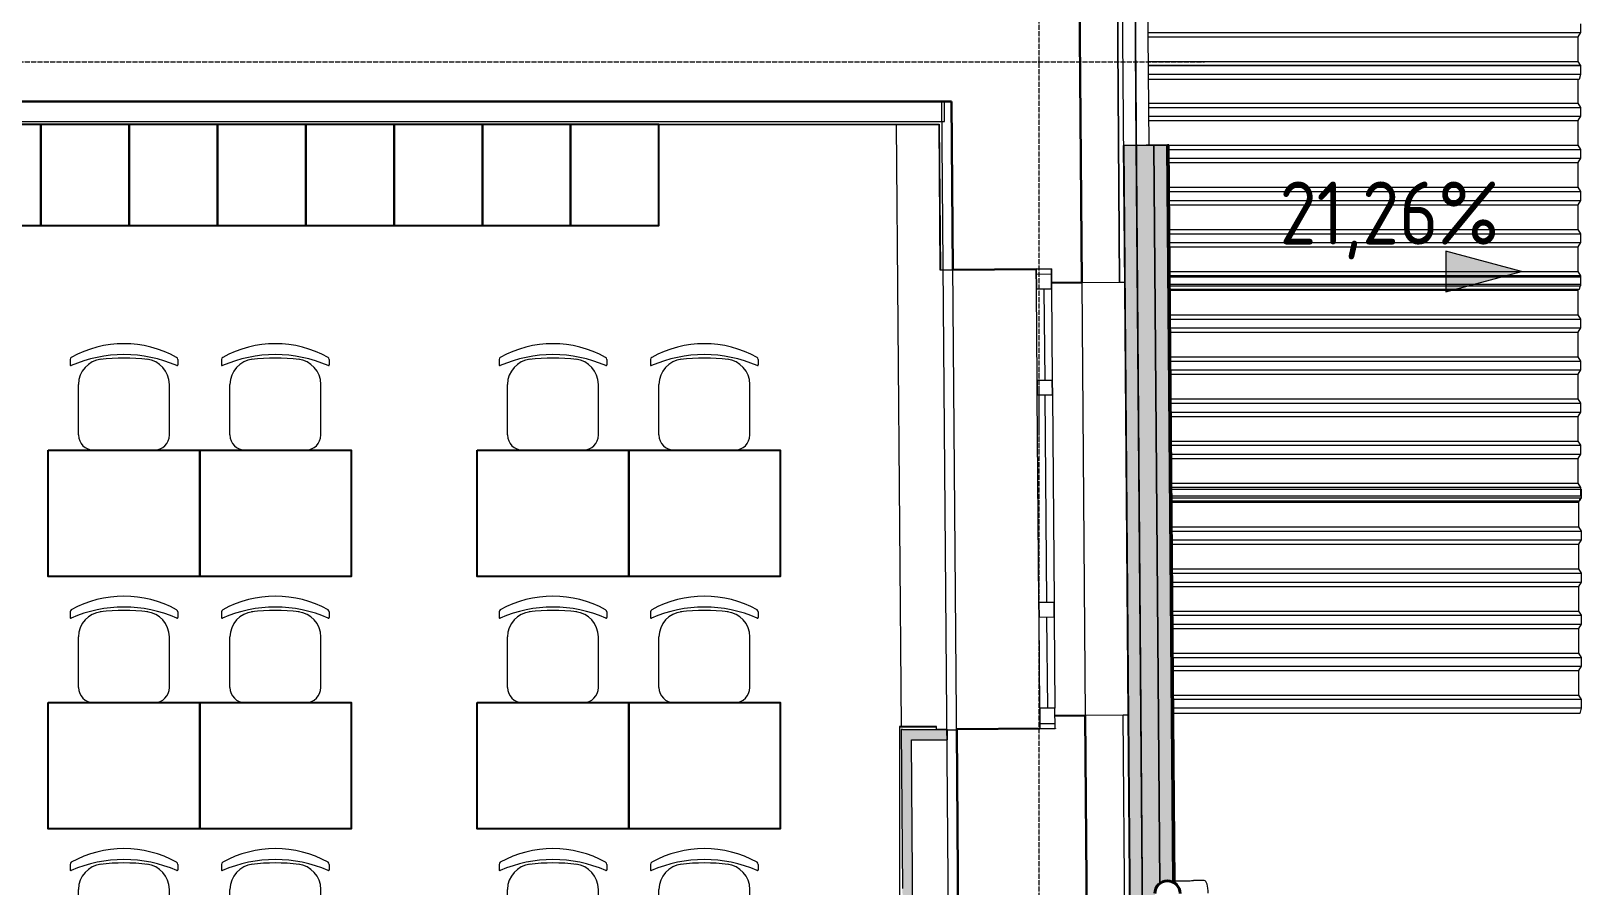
# Model space of a CAD drawing. Header units: millimetres. Extents: x -42533 to 645315, y 3457 to 82611.
# Drawn here: x 201695 to 207837, y 48476 to 51862 of the extents above; entities that cross this region are included whole.
import ezdxf

# ---------------------------------------------------------------- set-up
doc = ezdxf.new("R2010")
doc.units = ezdxf.units.MM
doc.linetypes.add('ADSK_Линия сетки', pattern=[25, 20, -2.5, 0, -2.5])
for name, color, linetype, lineweight in [('_ Окна', 7, 'Continuous', 9), ('Обобщенные модели', 7, 'Continuous', 18), ('Ограждение', 7, 'Continuous', 9), ('Окна', 7, 'Continuous', 9), ('Оси', 253, 'Continuous', 9), ('Перекрытие', 7, 'Continuous', 18), ('Размеры', 7, 'Continuous', 9), ('Стены внутренние', 7, 'Continuous', 18), ('Стены наружные', 7, 'Continuous', 18), ('Стены несущие', 7, 'Continuous', 30), ('Стены отделка', 7, 'Continuous', 30), ('Стены штриховка', 7, 'Continuous', 9), ('ТХ', 5, 'Continuous', 0), ('ШТРИХОВКА', 252, 'Continuous', 15)]:
    doc.layers.add(name, color=color, linetype=linetype, lineweight=lineweight)
doc.layers.add('ЭОМ_Лотки рабочие', color=5, linetype='Continuous')
doc.styles.add('GOST Common_1', font='GOST_Common.ttf', dxfattribs={"width": 0.9, "height": 250})

# ---------------------------------------------------------------- blocks, each defined once
blk = doc.blocks.new('Стул ученич штабелир №5-7')
at = {"color": 0, "linetype": 'ByBlock', "lineweight": -2}
for p, q in [((-120.1, 0), (120.1, 0)), ((-120.1, 0), (120.1, 0)), ((-179.9, -60), (-179.9, -260.3)), ((-179.9, -60), (-179.9, -260.3)), ((180.1, -60), (180.1, -260.3)), ((180.1, -60), (180.1, -260.3)), ((-213.4, -359), (-213.4, -337.3)), ((-213.4, -359), (-213.4, -337.3)), ((213.6, -359), (213.6, -337.3)), ((213.6, -359), (213.6, -337.3))]:
    blk.add_line(p, q, dxfattribs=at)
for centre, radius, start, end in [((-119.9, -60), 60, 90, 180), ((-119.9, -60), 60, 90, 180), ((120.1, -60), 60, 0, 90), ((120.1, -60), 60, 0, 90), ((-79.9, -260.3), 100, 180, 264.25844), ((-79.9, -260.3), 100, 180, 264.25844), ((80.1, -260.3), 100, 275.74156, 0), ((80.1, -260.3), 100, 275.74156, 0), ((-210.4, -337.3), 3, 63.89783, 180), ((-210.4, -337.3), 3, 63.89783, 180), ((-203.4, -359), 10, 180, 238.06825), ((-203.4, -359), 10, 180, 238.06825), ((0.1, 142.3), 520.8, 246.31951, 293.68049), ((0.1, 142.3), 520.8, 246.31951, 293.68049), ((0.1, 9), 430.5, 240.99166, 299.00834), ((0.1, 9), 430.5, 240.99166, 299.00834), ((0.1, 435.5), 800.4, 263.24698, 276.75302), ((0.1, 435.5), 800.4, 263.24698, 276.75302), ((203.6, -359), 10, 301.93175, 0), ((203.6, -359), 10, 301.93175, 0), ((210.6, -337.3), 3, 0, 116.10217), ((210.6, -337.3), 3, 0, 116.10217)]:
    blk.add_arc(centre, radius, start, end, dxfattribs=at)
blk = doc.blocks.new('Тх 2 этаж')
at = {"color": 252, "true_color": 0x939598}
for points in [[(57769.2, 18009.7), (57419.2, 18009.7), (57419.2, 17609.7), (57769.2, 17609.7), (57769.2, 18009.7)], [(58119.2, 18009.7), (57769.2, 18009.7), (57769.2, 17609.7), (58119.2, 17609.7), (58119.2, 18009.7)], [(58469.2, 18009.7), (58119.2, 18009.7), (58119.2, 17609.7), (58469.2, 17609.7), (58469.2, 18009.7)], [(58819.2, 18009.7), (58469.2, 18009.7), (58469.2, 17609.7), (58819.2, 17609.7), (58819.2, 18009.7)], [(59169.2, 18009.7), (58819.2, 18009.7), (58819.2, 17609.7), (59169.2, 17609.7), (59169.2, 18009.7)], [(59519.2, 18009.7), (59169.2, 18009.7), (59169.2, 17609.7), (59519.2, 17609.7), (59519.2, 18009.7)], [(59869.2, 18009.7), (59519.2, 18009.7), (59519.2, 17609.7), (59869.2, 17609.7), (59869.2, 18009.7)], [(60219.2, 18009.7), (59869.2, 18009.7), (59869.2, 17609.7), (60219.2, 17609.7), (60219.2, 18009.7)]]:
    blk.add_lwpolyline(points, dxfattribs=at)
for points in [[(57799.2, 16720.5), (58399.2, 16720.5), (58399.2, 16220.5), (57799.2, 16220.5)], [(58399.2, 16720.5), (58999.2, 16720.5), (58999.2, 16220.5), (58399.2, 16220.5)], [(59499.2, 16720.5), (60099.2, 16720.5), (60099.2, 16220.5), (59499.2, 16220.5)], [(60099.2, 16720.5), (60699.2, 16720.5), (60699.2, 16220.5), (60099.2, 16220.5)], [(57799.2, 15720.5), (58399.2, 15720.5), (58399.2, 15220.5), (57799.2, 15220.5)], [(58399.2, 15720.5), (58999.2, 15720.5), (58999.2, 15220.5), (58399.2, 15220.5)], [(59499.2, 15720.5), (60099.2, 15720.5), (60099.2, 15220.5), (59499.2, 15220.5)], [(60099.2, 15720.5), (60699.2, 15720.5), (60699.2, 15220.5), (60099.2, 15220.5)]]:
    blk.add_lwpolyline(points, close=True, dxfattribs=at)
at = {"layer": 'ТХ', "color": 252, "lineweight": 0, "true_color": 0x939598, "rotation": 180}
for p in [(58099.2, 16720.5), (58699.2, 16720.5), (59799.2, 16720.5), (60399.2, 16720.5), (58099.2, 15720.5), (58699.2, 15720.5), (59799.2, 15720.5), (60399.2, 15720.5), (58099.2, 14720.5), (58699.2, 14720.5), (59799.2, 14720.5), (60399.2, 14720.5)]:
    blk.add_blockref('Стул ученич штабелир №5-7', p, dxfattribs=at)
blk = doc.blocks.new('План 2 этажа')
at = {"layer": 'Ограждение', "transparency": 33554432}
h = blk.add_hatch(color=8, dxfattribs=at)
h.paths.add_polyline_path([(56647.471, 8248.532), (56642.086, 8914.406), (56623.671, 8905.577), (56600.99, 8905.393), (56578.374, 8917.343), (56565.275, 8934.124), (56560.152, 8950.761), (56463.199, 8949.645), (56467.425, 8427.128), (56616.918, 8278.839)])
h.paths.add_polyline_path([(56463.115, 8959.976), (56561.255, 8960.777), (56565.119, 8978.364), (56581.293, 8997.503), (56600.631, 9006.786), (56623.311, 9006.97), (56641.406, 8998.435), (56574.67, 17250.022), (56556.272, 17240.978), (56534.021, 17240.798), (56513.486, 17250.795), (56499.53, 17269.057), (56494.754, 17289.228), (56499.881, 17311.409), (56513.895, 17328.782), (56533.232, 17338.288), (56555.484, 17338.467), (56574.016, 17330.941), (56550.372, 20254.287), (56371.782, 20252.843), (56463.114, 8960.107)])
h = blk.add_hatch(color=8, dxfattribs=at)
h.paths.add_polyline_path([(56647.674, 8248.331), (56642.086, 8914.406), (56638.134, 8912.464), (56643.472, 8252.5), (56647.471, 8248.532)])
h.paths.add_polyline_path([(56641.609, 8998.34), (56574.687, 17247.858), (56570.735, 17245.915), (56637.424, 9000.314), (56641.406, 8998.435)])
h.paths.add_polyline_path([(56574.21, 17331.791), (56550.372, 20254.287), (56546.409, 20253.771), (56570.025, 17333.765), (56574.008, 17331.886)])
at = {"layer": 'Размеры'}
blk.add_hatch(color=8, dxfattribs=at).paths.add_polyline_path([(57947.333, 19753.025), (57647.333, 19833.409), (57647.333, 19672.64)])
at = {"layer": 'Стены внутренние'}
for points in [[(55497.839, 16903.976), (55537.841, 16903.976), (55529.472, 17938.636), (55489.471, 17938.636), (55494.557, 17309.728)], [(55673.48, 17898.636), (55673.48, 17938.636), (55529.472, 17938.636), (55529.795, 17898.636)]]:
    blk.add_hatch(color=8, dxfattribs=at).paths.add_polyline_path(points)
at = {"layer": '_ Окна', "color": 8, "lineweight": 18}
for p, q in [((56024.732, 19762.927), (56084.731, 19763.412)), ((56025.379, 19682.93), (56024.732, 19762.927)), ((56084.731, 19763.412), (56085.378, 19683.415)), ((56085.378, 19683.415), (56025.379, 19682.93)), ((56028.291, 19322.941), (56088.289, 19323.427)), ((56028.776, 19262.943), (56028.291, 19322.941)), ((56088.289, 19323.427), (56088.774, 19263.429)), ((56088.774, 19263.429), (56028.776, 19262.943)), ((56035.408, 18442.97), (56095.406, 18443.455)), ((56035.893, 18382.972), (56035.408, 18442.97)), ((56095.406, 18443.455), (56095.891, 18383.457)), ((56095.891, 18383.457), (56035.893, 18382.972)), ((56098.803, 18023.469), (56038.805, 18022.984)), ((56038.805, 18022.984), (56039.452, 17942.987)), ((56099.45, 17943.472), (56098.803, 18023.469)), ((56039.452, 17942.987), (56099.45, 17943.472))]:
    blk.add_line(p, q, dxfattribs=at)
at = {"layer": '_ Окна', "color": 8}
for p, q in [((56024.894, 19742.928), (56084.892, 19743.413)), ((56055.378, 19683.172), (56058.29, 19323.184)), ((56058.775, 19263.186), (56065.407, 18443.213)), ((56065.892, 18383.215), (56068.804, 18023.227)), ((56039.29, 17962.986), (56099.288, 17963.471))]:
    blk.add_line(p, q, dxfattribs=at)
at = {"layer": 'Обобщенные модели', "color": 8}
for p, q in [((56467.169, 20699.777), (58180.854, 20699.777)), ((58180.854, 20699.777), (58170.77, 20682.777)), ((58180.854, 20734.777), (58180.854, 20699.777)), ((56467.307, 20682.777), (58170.77, 20682.777)), ((58170.77, 20682.777), (58170.77, 20585.077)), ((56468.097, 20585.077), (58170.77, 20585.077)), ((58170.77, 20585.077), (58179.817, 20569.825)), ((56468.22, 20569.825), (58180.854, 20569.825)), ((58180.854, 20568.077), (56468.234, 20568.077)), ((56468.503, 20534.825), (58180.854, 20534.825)), ((58180.854, 20533.077), (56468.517, 20533.077)), ((58180.854, 20533.077), (58176.696, 20513.077)), ((58180.854, 20569.825), (58180.854, 20534.825)), ((58180.854, 20568.077), (58180.854, 20533.077)), ((58176.696, 20513.077), (56468.679, 20513.077)), ((58170.77, 20513.077), (58170.77, 20420.125)), ((56469.431, 20420.125), (58170.77, 20420.125)), ((56469.568, 20403.125), (58180.854, 20403.125)), ((58170.77, 20420.125), (58180.854, 20403.125)), ((58180.854, 20403.125), (58180.854, 20368.125)), ((56469.852, 20368.125), (58180.854, 20368.125)), ((56469.989, 20351.125), (58170.77, 20351.125)), ((58180.854, 20368.125), (58170.77, 20351.125)), ((58170.77, 20351.125), (58170.77, 20253.425)), ((56490.779, 20253.425), (56497.664, 20253.425)), ((56540.727, 20253.425), (56545.197, 20253.425)), ((56540.865, 20236.425), (56545.334, 20236.425)), ((56545.197, 20253.425), (56546.412, 20253.425)), ((56545.334, 20236.425), (56546.549, 20236.425)), ((56547.08, 20253.425), (56548.829, 20253.425)), ((56547.218, 20236.425), (56548.967, 20236.425)), ((56550.581, 20253.425), (58170.77, 20253.425)), ((56550.718, 20236.425), (58180.854, 20236.425)), ((58170.77, 20253.425), (58180.854, 20236.425)), ((58180.854, 20236.425), (58180.854, 20201.425)), ((56541.148, 20201.425), (56545.617, 20201.425)), ((56541.285, 20184.425), (56545.755, 20184.425)), ((56545.617, 20201.425), (56546.832, 20201.425)), ((56545.755, 20184.425), (56546.97, 20184.425)), ((56547.501, 20201.425), (56549.25, 20201.425)), ((56547.638, 20184.425), (56549.387, 20184.425)), ((56551.001, 20201.425), (58180.854, 20201.425)), ((56551.139, 20184.425), (58170.77, 20184.425)), ((58180.854, 20201.425), (58170.77, 20184.425)), ((58170.77, 20184.425), (58170.77, 20086.725)), ((56542.075, 20086.725), (56546.545, 20086.725)), ((56546.545, 20086.725), (56547.76, 20086.725)), ((56548.429, 20086.725), (56550.178, 20086.725)), ((56551.929, 20086.725), (58170.77, 20086.725)), ((58170.77, 20086.725), (58180.854, 20069.725)), ((56542.213, 20069.725), (56546.682, 20069.725)), ((56542.496, 20034.725), (56546.965, 20034.725)), ((56546.682, 20069.725), (56547.897, 20069.725)), ((56546.965, 20034.725), (56548.18, 20034.725)), ((56548.566, 20069.725), (56550.315, 20069.725)), ((56548.849, 20034.725), (56550.598, 20034.725)), ((56552.066, 20069.725), (58180.854, 20069.725)), ((56552.349, 20034.725), (58180.854, 20034.725)), ((58180.854, 20034.725), (58170.77, 20017.725)), ((58180.854, 20069.725), (58180.854, 20034.725)), ((56542.633, 20017.725), (56547.103, 20017.725)), ((56547.103, 20017.725), (56548.318, 20017.725)), ((56548.987, 20017.725), (56550.736, 20017.725)), ((56552.487, 20017.725), (58170.77, 20017.725)), ((58170.77, 20017.725), (58170.77, 19920.025)), ((56543.424, 19920.025), (56547.893, 19920.025)), ((56543.561, 19903.025), (56548.031, 19903.025)), ((56547.893, 19920.025), (56549.108, 19920.025)), ((56548.031, 19903.025), (56549.245, 19903.025)), ((56549.777, 19920.025), (56551.526, 19920.025)), ((56549.914, 19903.025), (56551.663, 19903.025)), ((56553.277, 19920.025), (58170.77, 19920.025)), ((56553.415, 19903.025), (58180.854, 19903.025)), ((58170.77, 19920.025), (58180.854, 19903.025)), ((58180.854, 19903.025), (58180.854, 19868.025)), ((56543.844, 19868.025), (56548.314, 19868.025)), ((56543.982, 19851.025), (56548.451, 19851.025)), ((56548.314, 19868.025), (56549.529, 19868.025)), ((56548.451, 19851.025), (56549.666, 19851.025)), ((56550.197, 19868.025), (56551.946, 19868.025)), ((56550.335, 19851.025), (56552.084, 19851.025)), ((56553.698, 19868.025), (58180.854, 19868.025)), ((56553.835, 19851.025), (58170.77, 19851.025)), ((58180.854, 19868.025), (58170.77, 19851.025)), ((58170.77, 19851.025), (58170.77, 19753.325)), ((56544.772, 19753.325), (56549.241, 19753.325)), ((56549.379, 19736.325), (56544.909, 19736.325)), ((56544.948, 19731.577), (56549.417, 19731.577)), ((56549.241, 19753.325), (56550.456, 19753.325)), ((56550.594, 19736.325), (56549.379, 19736.325)), ((56549.417, 19731.577), (56550.632, 19731.577)), ((56551.125, 19753.325), (56552.874, 19753.325)), ((56553.012, 19736.325), (56551.262, 19736.325)), ((56551.301, 19731.577), (56553.05, 19731.577)), ((56554.625, 19753.325), (58170.77, 19753.325)), ((58180.854, 19736.325), (56554.763, 19736.325)), ((56554.801, 19731.577), (58180.854, 19731.577)), ((58170.77, 19753.325), (58180.854, 19736.325)), ((58180.854, 19736.325), (58180.854, 19701.325)), ((58180.854, 19731.577), (58180.854, 19696.577)), ((56549.662, 19701.325), (56545.192, 19701.325)), ((56545.231, 19696.577), (56549.7, 19696.577)), ((56549.824, 19681.325), (56545.354, 19681.325)), ((56545.368, 19679.577), (56549.838, 19679.577)), ((56550.877, 19701.325), (56549.662, 19701.325)), ((56549.7, 19696.577), (56550.915, 19696.577)), ((56551.039, 19681.325), (56549.824, 19681.325)), ((56549.838, 19679.577), (56551.053, 19679.577)), ((56553.295, 19701.325), (56551.546, 19701.325)), ((56551.584, 19696.577), (56553.333, 19696.577)), ((56553.456, 19681.325), (56551.707, 19681.325)), ((56551.721, 19679.577), (56553.471, 19679.577)), ((58180.854, 19701.325), (56555.046, 19701.325)), ((56555.084, 19696.577), (58180.854, 19696.577)), ((58176.696, 19681.325), (56555.208, 19681.325)), ((56555.222, 19679.577), (58170.77, 19679.577)), ((58171.807, 19681.325), (58170.77, 19679.577)), ((58170.77, 19679.577), (58170.77, 19581.877)), ((58179.334, 19694.014), (58176.696, 19681.325)), ((58180.854, 19696.577), (58179.334, 19694.014)), ((56546.159, 19581.877), (56550.628, 19581.877)), ((56546.296, 19564.877), (56550.765, 19564.877)), ((56550.628, 19581.877), (56551.843, 19581.877)), ((56550.765, 19564.877), (56551.98, 19564.877)), ((56552.512, 19581.877), (56554.261, 19581.877)), ((56552.649, 19564.877), (56554.398, 19564.877)), ((56556.012, 19581.877), (58170.77, 19581.877)), ((56556.149, 19564.877), (58180.854, 19564.877)), ((58170.77, 19581.877), (58180.854, 19564.877)), ((58180.854, 19564.877), (58180.854, 19529.877)), ((56546.579, 19529.877), (56551.048, 19529.877)), ((56546.717, 19512.877), (56551.186, 19512.877)), ((56551.048, 19529.877), (56552.263, 19529.877)), ((56551.186, 19512.877), (56552.401, 19512.877)), ((56552.932, 19529.877), (56554.681, 19529.877)), ((56553.07, 19512.877), (56554.819, 19512.877)), ((56556.432, 19529.877), (58180.854, 19529.877)), ((56556.57, 19512.877), (58170.77, 19512.877)), ((58180.854, 19529.877), (58170.77, 19512.877)), ((58170.77, 19512.877), (58170.77, 19415.177)), ((56547.507, 19415.177), (56551.976, 19415.177)), ((56551.976, 19415.177), (56553.191, 19415.177)), ((56553.86, 19415.177), (56555.609, 19415.177)), ((56557.36, 19415.177), (58170.77, 19415.177)), ((58170.77, 19415.177), (58180.854, 19398.177)), ((56547.644, 19398.177), (56552.114, 19398.177)), ((56547.927, 19363.177), (56552.397, 19363.177)), ((56552.114, 19398.177), (56553.329, 19398.177)), ((56552.397, 19363.177), (56553.612, 19363.177)), ((56553.997, 19398.177), (56555.746, 19398.177)), ((56554.28, 19363.177), (56556.029, 19363.177)), ((56557.498, 19398.177), (58180.854, 19398.177)), ((56557.781, 19363.177), (58180.854, 19363.177)), ((58180.854, 19363.177), (58170.77, 19346.177)), ((58180.854, 19398.177), (58180.854, 19363.177)), ((56548.065, 19346.177), (56552.534, 19346.177)), ((56552.534, 19346.177), (56553.749, 19346.177)), ((56554.418, 19346.177), (56556.167, 19346.177)), ((56557.918, 19346.177), (58170.77, 19346.177)), ((58170.77, 19346.177), (58170.77, 19248.477)), ((56548.855, 19248.477), (56553.324, 19248.477)), ((56548.992, 19231.477), (56553.462, 19231.477)), ((56553.324, 19248.477), (56554.539, 19248.477)), ((56553.462, 19231.477), (56554.677, 19231.477)), ((56555.208, 19248.477), (56556.957, 19248.477)), ((56555.346, 19231.477), (56557.095, 19231.477)), ((56558.708, 19248.477), (58170.77, 19248.477)), ((56558.846, 19231.477), (58180.854, 19231.477)), ((58170.77, 19248.477), (58180.854, 19231.477)), ((58180.854, 19231.477), (58180.854, 19196.477)), ((56549.276, 19196.477), (56553.745, 19196.477)), ((56549.413, 19179.477), (56553.882, 19179.477)), ((56553.745, 19196.477), (56554.96, 19196.477)), ((56553.882, 19179.477), (56555.097, 19179.477)), ((56555.629, 19196.477), (56557.378, 19196.477)), ((56555.766, 19179.477), (56557.515, 19179.477)), ((56559.129, 19196.477), (58180.854, 19196.477)), ((56559.266, 19179.477), (58170.77, 19179.477)), ((58180.854, 19196.477), (58170.77, 19179.477)), ((58170.77, 19179.477), (58170.77, 19081.777)), ((56550.203, 19081.777), (56554.673, 19081.777)), ((56550.341, 19064.777), (56554.81, 19064.777)), ((56554.673, 19081.777), (56555.888, 19081.777)), ((56554.81, 19064.777), (56556.025, 19064.777)), ((56556.556, 19081.777), (56558.305, 19081.777)), ((56556.694, 19064.777), (56558.443, 19064.777)), ((56560.057, 19081.777), (58170.77, 19081.777)), ((56560.194, 19064.777), (58180.854, 19064.777)), ((58170.77, 19081.777), (58180.854, 19064.777)), ((58180.854, 19064.777), (58180.854, 19029.777)), ((56550.624, 19029.777), (56555.093, 19029.777)), ((56550.761, 19012.777), (56555.231, 19012.777)), ((56555.093, 19029.777), (56556.308, 19029.777)), ((56555.231, 19012.777), (56556.446, 19012.777)), ((56556.977, 19029.777), (56558.726, 19029.777)), ((56557.114, 19012.777), (56558.863, 19012.777)), ((56560.477, 19029.777), (58180.854, 19029.777)), ((56560.615, 19012.777), (58170.77, 19012.777)), ((58180.854, 19029.777), (58170.77, 19012.777)), ((58170.77, 19012.777), (58170.77, 18915.077)), ((56551.551, 18915.077), (56556.021, 18915.077)), ((56556.158, 18898.077), (56551.689, 18898.077)), ((56551.742, 18891.577), (56556.211, 18891.577)), ((56556.441, 18863.077), (56551.972, 18863.077)), ((56552.025, 18856.577), (56556.494, 18856.577)), ((56556.021, 18915.077), (56557.236, 18915.077)), ((56557.373, 18898.077), (56556.158, 18898.077)), ((56556.211, 18891.577), (56557.426, 18891.577)), ((56557.656, 18863.077), (56556.441, 18863.077)), ((56556.494, 18856.577), (56557.709, 18856.577)), ((56557.904, 18915.077), (56559.654, 18915.077)), ((56559.791, 18898.077), (56558.042, 18898.077)), ((56558.095, 18891.577), (56559.844, 18891.577)), ((56560.074, 18863.077), (56558.325, 18863.077)), ((56558.378, 18856.577), (56560.127, 18856.577)), ((56561.405, 18915.077), (58170.77, 18915.077)), ((58180.854, 18898.077), (56561.542, 18898.077)), ((56561.595, 18891.577), (58183.398, 18891.577)), ((58180.854, 18863.077), (56561.825, 18863.077)), ((56561.878, 18856.577), (58183.398, 18856.577)), ((58170.77, 18915.077), (58180.854, 18898.077)), ((58183.398, 18856.577), (58177.4, 18846.463)), ((58180.854, 18898.077), (58180.854, 18863.077)), ((58183.398, 18891.577), (58183.398, 18856.577)), ((56556.603, 18843.077), (56552.134, 18843.077)), ((56552.162, 18839.577), (56556.631, 18839.577)), ((56557.818, 18843.077), (56556.603, 18843.077)), ((56556.631, 18839.577), (56557.846, 18839.577)), ((56560.236, 18843.077), (56558.487, 18843.077)), ((56558.515, 18839.577), (56560.264, 18839.577)), ((58176.696, 18843.077), (56561.987, 18843.077)), ((56562.015, 18839.577), (58173.315, 18839.577)), ((58175.391, 18843.077), (58173.315, 18839.577)), ((58173.315, 18839.577), (58173.315, 18741.877)), ((58178.773, 18853.069), (58176.696, 18843.077)), ((56552.952, 18741.877), (56557.422, 18741.877)), ((56557.422, 18741.877), (56558.637, 18741.877)), ((56559.305, 18741.877), (56561.054, 18741.877)), ((56562.806, 18741.877), (58173.315, 18741.877)), ((58173.315, 18741.877), (58183.398, 18724.877)), ((56553.09, 18724.877), (56557.559, 18724.877)), ((56553.373, 18689.877), (56557.842, 18689.877)), ((56553.51, 18672.877), (56557.98, 18672.877)), ((56557.559, 18724.877), (56558.774, 18724.877)), ((56557.842, 18689.877), (56559.057, 18689.877)), ((56557.98, 18672.877), (56559.195, 18672.877)), ((56559.443, 18724.877), (56561.192, 18724.877)), ((56559.726, 18689.877), (56561.475, 18689.877)), ((56559.863, 18672.877), (56561.612, 18672.877)), ((56562.943, 18724.877), (58183.398, 18724.877)), ((56563.226, 18689.877), (58183.398, 18689.877)), ((56563.364, 18672.877), (58173.315, 18672.877)), ((58183.398, 18689.877), (58173.315, 18672.877)), ((58173.315, 18672.877), (58173.315, 18575.177)), ((58183.398, 18724.877), (58183.398, 18689.877)), ((56554.3, 18575.177), (56558.77, 18575.177)), ((56554.438, 18558.177), (56558.907, 18558.177)), ((56558.77, 18575.177), (56559.985, 18575.177)), ((56558.907, 18558.177), (56560.122, 18558.177)), ((56560.653, 18575.177), (56562.403, 18575.177)), ((56560.791, 18558.177), (56562.54, 18558.177)), ((56564.154, 18575.177), (58173.315, 18575.177)), ((56564.291, 18558.177), (58183.398, 18558.177)), ((58173.315, 18575.177), (58183.398, 18558.177)), ((58183.398, 18558.177), (58183.398, 18523.177)), ((56554.721, 18523.177), (56559.19, 18523.177)), ((56554.859, 18506.177), (56559.328, 18506.177)), ((56559.19, 18523.177), (56560.405, 18523.177)), ((56559.328, 18506.177), (56560.543, 18506.177)), ((56561.074, 18523.177), (56562.823, 18523.177)), ((56561.212, 18506.177), (56562.961, 18506.177)), ((56564.574, 18523.177), (58183.398, 18523.177)), ((56564.712, 18506.177), (58173.315, 18506.177)), ((58183.398, 18523.177), (58173.315, 18506.177)), ((58173.315, 18506.177), (58173.315, 18408.477)), ((56555.649, 18408.477), (56560.118, 18408.477)), ((56555.786, 18391.477), (56560.256, 18391.477)), ((56560.118, 18408.477), (56561.333, 18408.477)), ((56560.256, 18391.477), (56561.47, 18391.477)), ((56562.002, 18408.477), (56563.751, 18408.477)), ((56562.139, 18391.477), (56563.888, 18391.477)), ((56565.502, 18408.477), (58173.315, 18408.477)), ((56565.639, 18391.477), (58183.398, 18391.477)), ((58173.315, 18408.477), (58183.398, 18391.477)), ((58183.398, 18391.477), (58183.398, 18356.477)), ((56556.069, 18356.477), (56560.539, 18356.477)), ((56556.207, 18339.477), (56560.676, 18339.477)), ((56560.539, 18356.477), (56561.754, 18356.477)), ((56560.676, 18339.477), (56561.891, 18339.477)), ((56562.422, 18356.477), (56564.171, 18356.477)), ((56562.56, 18339.477), (56564.309, 18339.477)), ((56565.923, 18356.477), (58183.398, 18356.477)), ((56566.06, 18339.477), (58173.315, 18339.477)), ((58183.398, 18356.477), (58173.315, 18339.477)), ((58173.315, 18339.477), (58173.315, 18241.777)), ((56556.997, 18241.777), (56561.466, 18241.777)), ((56557.134, 18224.777), (56561.604, 18224.777)), ((56557.418, 18189.777), (56561.887, 18189.777)), ((56561.466, 18241.777), (56562.681, 18241.777)), ((56561.604, 18224.777), (56562.819, 18224.777)), ((56561.887, 18189.777), (56563.102, 18189.777)), ((56563.35, 18241.777), (56565.099, 18241.777)), ((56563.487, 18224.777), (56565.237, 18224.777)), ((56563.77, 18189.777), (56565.52, 18189.777)), ((56566.85, 18241.777), (58173.315, 18241.777)), ((56566.988, 18224.777), (58183.398, 18224.777)), ((56567.271, 18189.777), (58183.398, 18189.777)), ((58173.315, 18241.777), (58183.398, 18224.777)), ((58183.398, 18189.777), (58173.315, 18172.777)), ((58183.398, 18224.777), (58183.398, 18189.777)), ((56557.555, 18172.777), (56562.024, 18172.777)), ((56562.024, 18172.777), (56563.239, 18172.777)), ((56563.908, 18172.777), (56565.657, 18172.777)), ((56567.408, 18172.777), (58173.315, 18172.777)), ((58173.315, 18172.777), (58173.315, 18075.077)), ((56558.345, 18075.077), (56562.814, 18075.077)), ((56562.952, 18058.077), (56558.483, 18058.077)), ((56562.814, 18075.077), (56564.029, 18075.077)), ((56564.167, 18058.077), (56562.952, 18058.077)), ((56564.698, 18075.077), (56566.447, 18075.077)), ((56566.585, 18058.077), (56564.836, 18058.077)), ((56568.198, 18075.077), (58173.315, 18075.077)), ((58183.398, 18058.077), (56568.336, 18058.077)), ((58173.315, 18075.077), (58183.398, 18058.077)), ((58183.398, 18058.077), (58183.398, 18023.077)), ((56563.235, 18023.077), (56558.766, 18023.077)), ((56563.397, 18003.077), (56558.928, 18003.077)), ((56564.45, 18023.077), (56563.235, 18023.077)), ((56564.612, 18003.077), (56563.397, 18003.077)), ((56566.868, 18023.077), (56565.119, 18023.077)), ((56567.03, 18003.077), (56565.28, 18003.077)), ((58183.398, 18023.077), (56568.619, 18023.077)), ((58179.24, 18003.077), (56568.781, 18003.077)), ((58183.398, 18023.077), (58179.24, 18003.077)), ((56568.761, 17339.828), (56569.976, 17339.838)), ((56570.645, 17339.844), (56572.393, 17339.858)), ((56690.495, 17340.813), (56647.992, 17340.469))]:
    blk.add_line(p, q, dxfattribs=at)
at = {"layer": 'Обобщенные модели', "color": 8, "flags": 128}
for points in [[(56564.292, 17339.792), (56567.259, 17339.816), (56568.761, 17339.828)], [(56574.145, 17339.872), (56577.711, 17339.901), (56581.576, 17339.932), (56585.621, 17339.965), (56589.84, 17339.999), (56594.227, 17340.034), (56598.773, 17340.071), (56603.473, 17340.109), (56608.318, 17340.148), (56613.3, 17340.189), (56618.412, 17340.23), (56623.646, 17340.272), (56628.993, 17340.316), (56634.444, 17340.36), (56639.991, 17340.405), (56645.625, 17340.45), (56647.992, 17340.469)]]:
    blk.add_lwpolyline(points, dxfattribs=at)
at = {"layer": 'Обобщенные модели', "color": 8, "lineweight": 40}
blk.add_arc((56544.752, 17289.633), 50, 0.4633819, 180.4633819, dxfattribs=at)
at = {"layer": 'Обобщенные модели', "color": 8}
for start, end in [(60.9544806, 67.2790071), (56.9460055, 60.9544806), (55.3758927, 56.9460055), (0.4633819, 55.3758927)]:
    blk.add_arc((56544.752, 17289.633), 52, start, end, dxfattribs=at)
blk.add_ellipse((56690.899, 17290.815), major_axis=(-0.404, 49.998), ratio=0.30901699, start_param=4.71238898, end_param=6.28318531, dxfattribs=at)
at = {"layer": 'Ограждение', "color": 8}
for p, q in [((56370.782, 20252.835), (56371.782, 20252.843)), ((56375.166, 19710.759), (56370.782, 20252.835)), ((56371.782, 20252.843), (56550.372, 20254.287)), ((56549.099, 20254.277), (56371.782, 20252.843)), ((56371.782, 20252.843), (56463.117, 8959.806)), ((56371.782, 20252.843), (56463.117, 8959.806)), ((56545.19, 20254.246), (56549.099, 20254.277)), ((56546.405, 20254.255), (56545.19, 20254.246)), ((56545.19, 20254.246), (56568.805, 17334.34)), ((56549.099, 20254.277), (56546.405, 20254.255)), ((56546.405, 20254.255), (56549.099, 20254.277)), ((56549.099, 20254.277), (56546.405, 20254.255)), ((56546.405, 20254.255), (56570.025, 17333.765)), ((56546.732, 20254.258), (56547.074, 20254.261)), ((56546.732, 20254.258), (56570.353, 17333.61)), ((56548.823, 20254.275), (56547.074, 20254.261)), ((56547.074, 20254.261), (56548.823, 20254.275)), ((56547.074, 20254.261), (56570.696, 17333.448)), ((56548.823, 20254.275), (56549.292, 20254.279)), ((56548.823, 20254.275), (56572.452, 17332.62)), ((56550.372, 20254.287), (56549.099, 20254.277)), ((56549.099, 20254.277), (56550.372, 20254.287)), ((56549.099, 20254.277), (56572.747, 17330.325)), ((56549.292, 20254.279), (56572.923, 17332.398)), ((56550.574, 20254.289), (56549.42, 20254.28)), ((56549.42, 20254.28), (56573.052, 17332.337)), ((56550.372, 20254.287), (56574.025, 17329.722)), ((56550.574, 20254.289), (56574.21, 17331.791)), ((56389.036, 17995.816), (56375.166, 19710.759)), ((56375.166, 19710.759), (56389.036, 17995.816)), ((56397.981, 16889.847), (56389.036, 17995.816))]:
    blk.add_line(p, q, dxfattribs=at)
at = {"layer": 'Окна', "color": 8}
for p, q in [((56084.731, 19763.412), (56024.732, 19762.927)), ((56024.732, 19762.927), (56025.379, 19682.93)), ((56085.378, 19683.415), (56084.731, 19763.412)), ((56028.291, 19322.941), (56025.379, 19682.93)), ((56085.378, 19683.415), (56088.289, 19323.427)), ((56028.291, 19322.941), (56028.776, 19262.943)), ((56088.774, 19263.429), (56088.289, 19323.427)), ((56035.408, 18442.97), (56028.776, 19262.943)), ((56088.774, 19263.429), (56095.406, 18443.455)), ((56035.408, 18442.97), (56035.893, 18382.972)), ((56095.891, 18383.457), (56095.406, 18443.455)), ((56038.805, 18022.984), (56035.893, 18382.972)), ((56095.891, 18383.457), (56098.803, 18023.469)), ((56038.805, 18022.984), (56039.452, 17942.987)), ((56099.45, 17943.472), (56098.803, 18023.469)), ((56039.452, 17942.987), (56099.45, 17943.472))]:
    blk.add_line(p, q, dxfattribs=at)
at = {"layer": 'Оси', "color": 8, "linetype": 'ADSK_Линия сетки'}
for p, q in [((56035.923, -4690.674), (56035.923, 43330.545)), ((-9428.371, 20583.7), (56691.21, 20583.7))]:
    blk.add_line(p, q, dxfattribs=at)
at = {"layer": 'Перекрытие', "color": 8}
for p, q in [((55470.088, 20334.915), (55489.374, 17950.636)), ((56024.74, 19761.927), (55694.752, 19759.258))]:
    blk.add_line(p, q, dxfattribs=at)
at = {"layer": 'Размеры', "color": 8}
for p, q in [((57947.333, 19753.025), (57647.333, 19833.409)), ((57647.333, 19833.409), (57647.333, 19672.64)), ((57647.333, 19672.64), (57947.333, 19753.025))]:
    blk.add_line(p, q, dxfattribs=at)
at = {"layer": 'Размеры', "color": 8, "lineweight": 20}
blk.add_line((56980.471, 19753.025), (57947.333, 19753.025), dxfattribs=at)
at = {"layer": 'Стены внутренние', "color": 8}
blk.add_line((56205.171, 19709.385), (56219.041, 17994.441), dxfattribs=at)
at = {"layer": 'Стены наружные', "color": 8}
for p, q in [((56420.779, 20253.239), (56315.465, 33274.669)), ((56315.466, 33274.669), (56512.116, 8960.024)), ((56365.497, 33270.967), (56470.777, 20253.644)), ((56462.117, 8959.798), (56369.966, 20353.667)), ((56371.782, 20252.843), (56420.78, 20253.239)), ((56420.779, 20253.204), (56490.776, 20253.771)), ((56512.115, 8960.024), (56420.779, 20253.204)), ((56420.781, 20252.997), (56470.779, 20253.401)), ((56490.726, 20253.368), (56540.724, 20253.773)), ((56514.378, 17329.019), (56490.726, 20253.368)), ((56490.776, 20253.771), (56514.431, 17329.045)), ((56540.724, 20253.773), (56564.337, 17334.292))]:
    blk.add_line(p, q, dxfattribs=at)
at = {"layer": 'Стены несущие', "color": 8}
for p, q in [((56205.171, 19709.385), (56185.729, 22113.301)), ((49801.357, 20426.85), (55689.352, 20426.85)), ((55689.352, 20426.85), (55694.743, 19760.258)), ((55694.743, 19760.258), (56024.732, 19762.927)), ((56085.175, 19708.414), (56205.171, 19709.385)), ((56039.452, 17942.987), (55709.462, 17940.318)), ((55709.462, 17940.318), (55717.841, 16904.347)), ((56219.041, 17994.441), (56099.045, 17993.47)), ((56099.45, 17943.472), (56099.466, 17941.472)), ((56227.986, 16888.472), (56219.041, 17994.441))]:
    blk.add_line(p, q, dxfattribs=at)
at = {"layer": 'Стены отделка', "color": 8, "lineweight": 9}
for p, q in [((56369.966, 20353.667), (56355.724, 22114.676)), ((55689.352, 20426.85), (55649.353, 20426.527)), ((55649.353, 20426.527), (55716.834, 12083.7)), ((55661.357, 20346.85), (55661.357, 20426.85)), ((55757.644, 11983.7), (55689.352, 20426.85)), ((49821.357, 20346.85), (55661.357, 20346.85)), ((50446.357, 20334.85), (55638.095, 20334.85)), ((55638.095, 20334.85), (55642.745, 19759.838)), ((55642.745, 19759.838), (55654.745, 19759.935)), ((55694.76, 19758.258), (55654.761, 19757.935)), ((56205.171, 19709.385), (56355.166, 19710.598)), ((56355.166, 19710.598), (56375.166, 19710.759)), ((55482.557, 17948.636), (55482.557, 16893.388)), ((55629.376, 17950.636), (55484.557, 17950.636)), ((55494.557, 17938.636), (55673.48, 17938.636)), ((55629.465, 17939.671), (55629.376, 17950.636)), ((55669.466, 17939.994), (55629.465, 17939.671)), ((55669.482, 17937.994), (55709.48, 17938.318)), ((55673.48, 17898.636), (55673.48, 17938.636)), ((56369.036, 17995.654), (56219.041, 17994.441)), ((56389.036, 17995.816), (56369.036, 17995.654)), ((55537.517, 16943.976), (55529.795, 17898.636)), ((55529.795, 17898.636), (55673.48, 17898.636))]:
    blk.add_line(p, q, dxfattribs=at)
at = {"layer": 'Стены штриховка', "color": 8}
for p, q in [((56335.724, 22114.515), (56355.166, 19710.598)), ((56355.166, 19710.598), (56335.724, 22114.515)), ((49831.357, 20336.85), (55640.078, 20336.85)), ((55640.078, 20336.85), (55644.745, 19759.854)), ((55484.557, 17950.636), (55482.557, 17950.636)), ((55482.557, 17950.636), (55482.557, 17948.636)), ((55629.393, 17948.636), (55482.557, 17948.636)), ((55484.557, 16891.388), (55484.557, 17950.636)), ((55494.557, 17938.636), (55489.471, 17938.636)), ((55489.471, 17938.636), (55494.557, 17309.728)), ((56369.036, 17995.654), (56369.036, 17995.654)), ((56377.981, 16889.686), (56369.036, 17995.654))]:
    blk.add_line(p, q, dxfattribs=at)
at = {"layer": 'ЭОМ_Лотки рабочие'}
blk.add_blockref('Тх 2 этаж', (-5689.424, 2325.176), dxfattribs=at)
at = {"layer": 'Размеры', "color": 8, "style": 'GOST Common_1', "width": 0.9}
blk.add_text('21,26%%%', height=250, rotation=360, dxfattribs=at).set_placement((56988.841, 19859.732))

msp = doc.modelspace()

# ---------------------------------------------------------------- block references
at = {"layer": 'ШТРИХОВКА'}
msp.add_blockref('План 2 этажа', (149653.4, 31156.8), dxfattribs=at)

doc.saveas('drawing.dxf')
